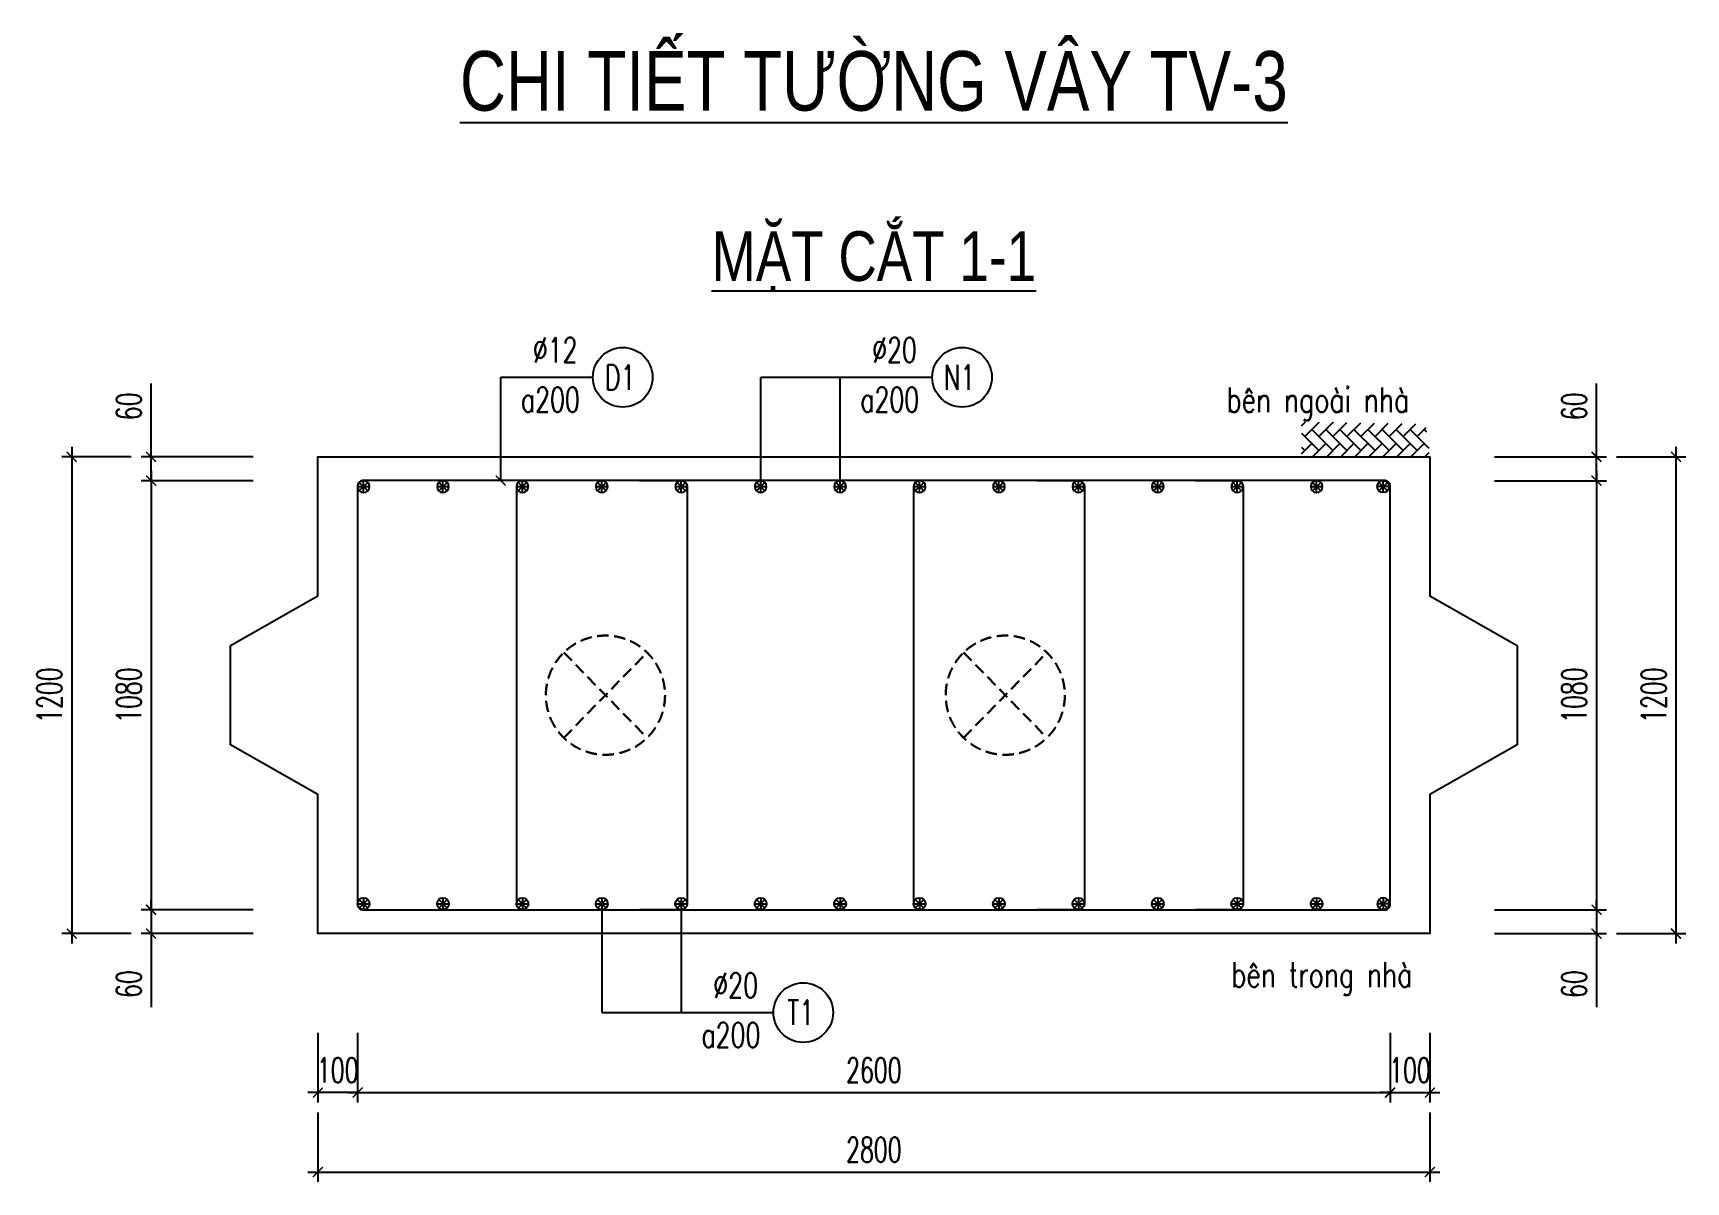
# Model space of a CAD drawing. Header units: millimetres. Extents: x -143483 to 1166745, y -1448440 to -1202244.
# Drawn here: x 82428 to 99076, y -1310009 to -1298443 of the extents above; entities that cross this region are included whole.
import ezdxf
from ezdxf.enums import TextEntityAlignment as Align

# ---------------------------------------------------------------- set-up
doc = ezdxf.new("R2010")
doc.units = ezdxf.units.MM
doc.header["$LTSCALE"] = 30
doc.header["$PDMODE"] = 3
doc.linetypes.add('DASHED', pattern=[19.05, 12.7, -6.35])
doc.layers.get('0').update_dxf_attribs({"lineweight": 9})
doc.layers.get('Defpoints').update_dxf_attribs({"lineweight": 9})
for name, color, linetype in [('ccu11-Cotthep', 9, 'Continuous'), ('ccu11-Dim', 8, 'Continuous'), ('ccu11-Hatch', 8, 'Continuous'), ('ccu11-Text', 31, 'Continuous'), ('ccu11-Thay', 7, 'Continuous'), ('ccu11-Thep doc', 4, 'Continuous'), ('ccu11-Thepdai', 6, 'Continuous')]:
    doc.layers.add(name, color=color, linetype=linetype)
doc.layers.add('ccu11-Khuat', color=9, linetype='DASHED', lineweight=30)
doc.styles.add('ccu11-dim', font='vnsimli.shx', dxfattribs={"width": 0.65, "bigfont": 'bigfont.shx'})
doc.styles.add('ccu11-VnAvH-B', font='VHAVANB.TTF')
doc.styles.add('ccu11-vnsimli', font='vnsimli.shx', dxfattribs={"width": 0.8, "bigfont": 'vns.shx'})
doc.styles.add('ccu11-vnsimple', font='vnsimple.shx', dxfattribs={"bigfont": 'bigfont.shx'})
doc.styles.add('ccu11_simli', font='vnsimli.shx', dxfattribs={"width": 0.8})
doc.dimstyles.new('ccu11-100', dxfattribs={"dimscale": 100, "dimtxt": 2.5, "dimasz": 1, "dimexe": 1, "dimexo": 2, "dimgap": 1, "dimtad": 1, "dimdec": 0, "dimdsep": 46, "dimtxsty": 'ccu11-dim', "dimblk": 'ARCHTICK', "dimcen": -1, "dimdle": 1, "dimclrd": 256, "dimclre": 256, "dimclrt": 3, "dimadec": 0, "dimazin": 2, "dimtfac": 0.1, "dimtdec": 0, "dimtmove": 0, "dimatfit": 1, "dimldrblk": 'ARCHTICK', "dimfxl": 0, "dimtvp": 0.833333, "dimtolj": 1, "dimtzin": 12, "dimarcsym": 0})
doc.dimstyles.new('ccu11-100x4', dxfattribs={"dimscale": 100, "dimtxt": 2.5, "dimasz": 1, "dimexe": 1, "dimexo": 2, "dimgap": 1, "dimtad": 1, "dimdec": 0, "dimlfac": 0.25, "dimdsep": 46, "dimtxsty": 'ccu11-dim', "dimblk": 'ARCHTICK', "dimcen": -1, "dimdle": 1, "dimclrd": 256, "dimclre": 256, "dimclrt": 3, "dimadec": 0, "dimazin": 2, "dimtfac": 0.1, "dimtdec": 0, "dimtmove": 0, "dimatfit": 1, "dimldrblk": 'ARCHTICK', "dimfxl": 0, "dimtvp": 0.833333, "dimtolj": 1, "dimtzin": 12, "dimarcsym": 0})

# ---------------------------------------------------------------- blocks, each defined once
blk = doc.blocks.new('MCT')
at = {"ltscale": 0.005}
for p, q in [((-0.49, 0), (0.49, 0)), ((0.35, -0.35), (-0.35, 0.35)), ((-0.35, -0.35), (0.35, 0.35)), ((0, -0.49), (0, 0.49))]:
    blk.add_line(p, q, dxfattribs=at)
blk.add_circle((0, 0), 0.492, dxfattribs=at)
blk = doc.blocks.new('*U3360')
at = {"layer": 'ccu11-Thep doc', "xscale": -121.9200000001001, "yscale": 121.9200000001001, "zscale": 121.92, "rotation": 270}
blk.add_blockref('MCT', (0, 0), dxfattribs=at)
blk = doc.blocks.new('*U3361')
at = {"layer": 'ccu11-Thep doc', "color": 0, "linetype": 'ByBlock', "lineweight": -2, "transparency": 16777216}
for p in [(0, 0), (800, 0), (1600, 0), (2400, 0), (3200, 0), (4000, 0), (4800, 0), (5600, 0), (6400, 0), (7200, 0), (8000, 0), (8800, 0), (9600, 0)]:
    blk.add_blockref('*U3360', p, dxfattribs=at)
blk = doc.blocks.new('*U3362')
at = {"layer": 'ccu11-Thep doc', "xscale": -121.9200000001001, "yscale": 121.9200000001001, "zscale": 121.92, "rotation": 270}
blk.add_blockref('MCT', (0, 0), dxfattribs=at)
blk = doc.blocks.new('*U3363')
at = {"layer": 'ccu11-Thep doc', "color": 0, "linetype": 'ByBlock', "lineweight": -2, "transparency": 16777216}
for p in [(0, 0), (800, 0), (1600, 0), (2400, 0), (3200, 0), (4000, 0), (4800, 0), (5600, 0), (6400, 0), (7200, 0), (8000, 0), (8800, 0), (9600, 0)]:
    blk.add_blockref('*U3362', p, dxfattribs=at)
blk = doc.blocks.new('_ARCHTICK')
at = {"color": 0, "linetype": 'ByBlock', "const_width": 0.15}
blk.add_lwpolyline([(-0.5, -0.5), (0.5, 0.5)], dxfattribs=at)
blk = doc.blocks.new('*D3440')
at = {"layer": 'ccu11-Dim', "linetype": 'ByBlock', "lineweight": -2, "ltscale": 30, "transparency": 16777216}
for p, q in [((83617, -1302709), (83617, -1301969)), ((84645, -1302709), (83517, -1302709)), ((83617, -1302949), (83617, -1302709)), ((84645, -1302949), (83517, -1302949)), ((83617, -1302949), (83617, -1303049))]:
    blk.add_line(p, q, dxfattribs=at)
at = {"layer": 'Defpoints', "color": 0, "linetype": 'ByBlock', "ltscale": 30, "transparency": 16777216}
for p in [(84845, -1302709), (83617, -1302949), (84845, -1302949)]:
    blk.add_point(p, dxfattribs=at)
at = {"layer": 'ccu11-Dim', "linetype": 'ByBlock', "lineweight": -2, "ltscale": 30, "transparency": 16777216, "xscale": 100, "yscale": 100, "zscale": 100}
for p, rotation in [((83617, -1302709), 270), ((83617, -1302949), 90)]:
    blk.add_blockref('_ARCHTICK', p, dxfattribs=dict(at, rotation=rotation))
at = {"layer": 'ccu11-Dim', "color": 3, "linetype": 'ByBlock', "ltscale": 30, "transparency": 16777216, "insert": (83392, -1302201), "char_height": 250, "attachment_point": 5, "rotation": 90, "style": 'ccu11-dim'}
blk.add_mtext('\\A1;60', dxfattribs=at)
blk = doc.blocks.new('*D3441')
at = {"layer": 'ccu11-Dim', "linetype": 'ByBlock', "lineweight": -2, "ltscale": 30, "transparency": 16777216}
for p, q in [((83617, -1302849), (83617, -1307369)), ((84645, -1302949), (83517, -1302949)), ((84645, -1307269), (83517, -1307269))]:
    blk.add_line(p, q, dxfattribs=at)
at = {"layer": 'Defpoints', "color": 0, "linetype": 'ByBlock', "ltscale": 30, "transparency": 16777216}
for p in [(84845, -1302949), (83617, -1307269), (84845, -1307269)]:
    blk.add_point(p, dxfattribs=at)
at = {"layer": 'ccu11-Dim', "linetype": 'ByBlock', "lineweight": -2, "ltscale": 30, "transparency": 16777216, "xscale": 100, "yscale": 100, "zscale": 100}
for p, rotation in [((83617, -1302949), 90), ((83617, -1307269), 270)]:
    blk.add_blockref('_ARCHTICK', p, dxfattribs=dict(at, rotation=rotation))
at = {"layer": 'ccu11-Dim', "color": 3, "linetype": 'ByBlock', "ltscale": 30, "transparency": 16777216, "insert": (83392, -1305109), "char_height": 250, "attachment_point": 5, "rotation": 90, "style": 'ccu11-dim'}
blk.add_mtext('\\A1;1080', dxfattribs=at)
blk = doc.blocks.new('*D3442')
at = {"layer": 'ccu11-Dim', "linetype": 'ByBlock', "lineweight": -2, "ltscale": 30, "transparency": 16777216}
for p, q in [((83617, -1307269), (83617, -1307169)), ((84645, -1307269), (83517, -1307269)), ((83617, -1307269), (83617, -1307509)), ((84645, -1307509), (83517, -1307509)), ((83617, -1307509), (83617, -1308248))]:
    blk.add_line(p, q, dxfattribs=at)
at = {"layer": 'Defpoints', "color": 0, "linetype": 'ByBlock', "ltscale": 30, "transparency": 16777216}
for p in [(83617, -1307269), (84845, -1307269), (84845, -1307509)]:
    blk.add_point(p, dxfattribs=at)
at = {"layer": 'ccu11-Dim', "linetype": 'ByBlock', "lineweight": -2, "ltscale": 30, "transparency": 16777216, "xscale": 100, "yscale": 100, "zscale": 100}
for p, rotation in [((83617, -1307269), 270), ((83617, -1307509), 90)]:
    blk.add_blockref('_ARCHTICK', p, dxfattribs=dict(at, rotation=rotation))
at = {"layer": 'ccu11-Dim', "color": 3, "linetype": 'ByBlock', "ltscale": 30, "transparency": 16777216, "insert": (83392, -1308017), "char_height": 250, "attachment_point": 5, "rotation": 90, "style": 'ccu11-dim'}
blk.add_mtext('\\A1;60', dxfattribs=at)
blk = doc.blocks.new('*D3443')
at = {"layer": 'ccu11-Dim', "linetype": 'ByBlock', "lineweight": -2, "ltscale": 30, "transparency": 16777216}
for p, q in [((83417, -1302709), (82717, -1302709)), ((82817, -1302609), (82817, -1307609)), ((83417, -1307509), (82717, -1307509))]:
    blk.add_line(p, q, dxfattribs=at)
at = {"layer": 'Defpoints', "color": 0, "linetype": 'ByBlock', "ltscale": 30, "transparency": 16777216}
for p in [(83617, -1302709), (82817, -1307509), (83617, -1307509)]:
    blk.add_point(p, dxfattribs=at)
at = {"layer": 'ccu11-Dim', "linetype": 'ByBlock', "lineweight": -2, "ltscale": 30, "transparency": 16777216, "xscale": 100, "yscale": 100, "zscale": 100}
for p, rotation in [((82817, -1302709), 90), ((82817, -1307509), 270)]:
    blk.add_blockref('_ARCHTICK', p, dxfattribs=dict(at, rotation=rotation))
at = {"layer": 'ccu11-Dim', "color": 3, "linetype": 'ByBlock', "ltscale": 30, "transparency": 16777216, "insert": (82592, -1305109), "char_height": 250, "attachment_point": 5, "rotation": 90, "style": 'ccu11-dim'}
blk.add_mtext('\\A1;1200', dxfattribs=at)
blk = doc.blocks.new('*D3444')
at = {"layer": 'ccu11-Dim', "linetype": 'ByBlock', "lineweight": -2, "ltscale": 30, "transparency": 16777216}
for p, q in [((85297, -1309309), (85297, -1310009)), ((96497, -1309309), (96497, -1310009)), ((85197, -1309909), (96597, -1309909))]:
    blk.add_line(p, q, dxfattribs=at)
at = {"layer": 'Defpoints', "color": 0, "linetype": 'ByBlock', "ltscale": 30, "transparency": 16777216}
for p in [(85297, -1309109), (96497, -1309109), (96497, -1309909)]:
    blk.add_point(p, dxfattribs=at)
at = {"layer": 'ccu11-Dim', "linetype": 'ByBlock', "lineweight": -2, "ltscale": 30, "transparency": 16777216, "xscale": 100, "yscale": 100, "zscale": 100, "rotation": 180}
blk.add_blockref('_ARCHTICK', (85297, -1309909), dxfattribs=at)
at = {"layer": 'ccu11-Dim', "linetype": 'ByBlock', "lineweight": -2, "ltscale": 30, "transparency": 16777216, "xscale": 100, "yscale": 100, "zscale": 100}
blk.add_blockref('_ARCHTICK', (96497, -1309909), dxfattribs=at)
at = {"layer": 'ccu11-Dim', "color": 3, "linetype": 'ByBlock', "ltscale": 30, "transparency": 16777216, "insert": (90897, -1309684), "char_height": 250, "attachment_point": 5, "style": 'ccu11-dim'}
blk.add_mtext('\\A1;2800', dxfattribs=at)
blk = doc.blocks.new('*D3445')
at = {"layer": 'ccu11-Dim', "linetype": 'ByBlock', "lineweight": -2, "ltscale": 30, "transparency": 16777216}
for p, q in [((85697, -1308509), (85697, -1309209)), ((96097, -1308509), (96097, -1309209)), ((85597, -1309109), (96197, -1309109))]:
    blk.add_line(p, q, dxfattribs=at)
at = {"layer": 'Defpoints', "color": 0, "linetype": 'ByBlock', "ltscale": 30, "transparency": 16777216}
for p in [(85697, -1308309), (96097, -1308309), (96097, -1309109)]:
    blk.add_point(p, dxfattribs=at)
at = {"layer": 'ccu11-Dim', "linetype": 'ByBlock', "lineweight": -2, "ltscale": 30, "transparency": 16777216, "xscale": 100, "yscale": 100, "zscale": 100, "rotation": 180}
blk.add_blockref('_ARCHTICK', (85697, -1309109), dxfattribs=at)
at = {"layer": 'ccu11-Dim', "linetype": 'ByBlock', "lineweight": -2, "ltscale": 30, "transparency": 16777216, "xscale": 100, "yscale": 100, "zscale": 100}
blk.add_blockref('_ARCHTICK', (96097, -1309109), dxfattribs=at)
at = {"layer": 'ccu11-Dim', "color": 3, "linetype": 'ByBlock', "ltscale": 30, "transparency": 16777216, "insert": (90897, -1308884), "char_height": 250, "attachment_point": 5, "style": 'ccu11-dim'}
blk.add_mtext('\\A1;2600', dxfattribs=at)
blk = doc.blocks.new('*D3446')
at = {"layer": 'ccu11-Dim', "linetype": 'ByBlock', "lineweight": -2, "ltscale": 30, "transparency": 16777216}
for p, q in [((85297, -1308509), (85297, -1309209)), ((85697, -1308509), (85697, -1309209)), ((85297, -1309109), (85197, -1309109)), ((85697, -1309109), (85297, -1309109)), ((85697, -1309109), (85797, -1309109))]:
    blk.add_line(p, q, dxfattribs=at)
at = {"layer": 'Defpoints', "color": 0, "linetype": 'ByBlock', "ltscale": 30, "transparency": 16777216}
for p in [(85297, -1308309), (85697, -1308309), (85297, -1309109)]:
    blk.add_point(p, dxfattribs=at)
at = {"layer": 'ccu11-Dim', "linetype": 'ByBlock', "lineweight": -2, "ltscale": 30, "transparency": 16777216, "xscale": 100, "yscale": 100, "zscale": 100}
blk.add_blockref('_ARCHTICK', (85297, -1309109), dxfattribs=at)
at = {"layer": 'ccu11-Dim', "linetype": 'ByBlock', "lineweight": -2, "ltscale": 30, "transparency": 16777216, "xscale": 100, "yscale": 100, "zscale": 100, "rotation": 180}
blk.add_blockref('_ARCHTICK', (85697, -1309109), dxfattribs=at)
at = {"layer": 'ccu11-Dim', "color": 3, "linetype": 'ByBlock', "ltscale": 30, "transparency": 16777216, "insert": (85497, -1308884), "char_height": 250, "attachment_point": 5, "style": 'ccu11-dim'}
blk.add_mtext('\\A1;100', dxfattribs=at)
blk = doc.blocks.new('SHD')
at = {"layer": 'ccu11-Cotthep'}
blk.add_circle((300, 0), 300, dxfattribs=at)
at = {"layer": 'ccu11-Cotthep', "color": 31, "style": 'ccu11_simli', "width": 0.8}
blk.add_attdef('DK', text='', height=250, dxfattribs=at).set_placement((-101, 65), align=Align.BOTTOM_RIGHT)
blk.add_attdef('KH', text='', height=250, dxfattribs=at).set_placement((300, 0), align=Align.MIDDLE)
blk.add_attdef('KC', text='', height=250, dxfattribs=at).set_placement((-101, -142), align=Align.TOP_RIGHT)
blk = doc.blocks.new('*D3475')
at = {"layer": 'ccu11-Dim', "linetype": 'ByBlock', "lineweight": -2, "ltscale": 30, "transparency": 16777216}
for p, q in [((98176, -1302709), (98176, -1301969)), ((97148, -1302709), (98276, -1302709)), ((98176, -1302949), (98176, -1302709)), ((97148, -1302949), (98276, -1302949)), ((98176, -1302949), (98176, -1303049))]:
    blk.add_line(p, q, dxfattribs=at)
at = {"layer": 'Defpoints', "color": 0, "linetype": 'ByBlock', "ltscale": 30, "transparency": 16777216}
for p in [(96948, -1302709), (96948, -1302949), (98176, -1302949)]:
    blk.add_point(p, dxfattribs=at)
at = {"layer": 'ccu11-Dim', "linetype": 'ByBlock', "lineweight": -2, "ltscale": 30, "transparency": 16777216, "xscale": 100, "yscale": 100, "zscale": 100}
for p, rotation in [((98176, -1302709), 270), ((98176, -1302949), 90)]:
    blk.add_blockref('_ARCHTICK', p, dxfattribs=dict(at, rotation=rotation))
at = {"layer": 'ccu11-Dim', "color": 3, "linetype": 'ByBlock', "ltscale": 30, "transparency": 16777216, "insert": (97951, -1302201), "char_height": 250, "attachment_point": 5, "rotation": 90, "style": 'ccu11-dim'}
blk.add_mtext('\\A1;60', dxfattribs=at)
blk = doc.blocks.new('*D3476')
at = {"layer": 'ccu11-Dim', "linetype": 'ByBlock', "lineweight": -2, "ltscale": 30, "transparency": 16777216}
for p, q in [((98176, -1302849), (98176, -1307369)), ((97148, -1302949), (98276, -1302949)), ((97148, -1307269), (98276, -1307269))]:
    blk.add_line(p, q, dxfattribs=at)
at = {"layer": 'Defpoints', "color": 0, "linetype": 'ByBlock', "ltscale": 30, "transparency": 16777216}
for p in [(96948, -1302949), (96948, -1307269), (98176, -1307269)]:
    blk.add_point(p, dxfattribs=at)
at = {"layer": 'ccu11-Dim', "linetype": 'ByBlock', "lineweight": -2, "ltscale": 30, "transparency": 16777216, "xscale": 100, "yscale": 100, "zscale": 100}
for p, rotation in [((98176, -1302949), 90), ((98176, -1307269), 270)]:
    blk.add_blockref('_ARCHTICK', p, dxfattribs=dict(at, rotation=rotation))
at = {"layer": 'ccu11-Dim', "color": 3, "linetype": 'ByBlock', "ltscale": 30, "transparency": 16777216, "insert": (97951, -1305109), "char_height": 250, "attachment_point": 5, "rotation": 90, "style": 'ccu11-dim'}
blk.add_mtext('\\A1;1080', dxfattribs=at)
blk = doc.blocks.new('*D3477')
at = {"layer": 'ccu11-Dim', "linetype": 'ByBlock', "lineweight": -2, "ltscale": 30, "transparency": 16777216}
for p, q in [((98176, -1307269), (98176, -1307169)), ((97148, -1307269), (98276, -1307269)), ((98176, -1307269), (98176, -1307509)), ((97148, -1307509), (98276, -1307509)), ((98176, -1307509), (98176, -1308248))]:
    blk.add_line(p, q, dxfattribs=at)
at = {"layer": 'Defpoints', "color": 0, "linetype": 'ByBlock', "ltscale": 30, "transparency": 16777216}
for p in [(96948, -1307269), (98176, -1307269), (96948, -1307509)]:
    blk.add_point(p, dxfattribs=at)
at = {"layer": 'ccu11-Dim', "linetype": 'ByBlock', "lineweight": -2, "ltscale": 30, "transparency": 16777216, "xscale": 100, "yscale": 100, "zscale": 100}
for p, rotation in [((98176, -1307269), 270), ((98176, -1307509), 90)]:
    blk.add_blockref('_ARCHTICK', p, dxfattribs=dict(at, rotation=rotation))
at = {"layer": 'ccu11-Dim', "color": 3, "linetype": 'ByBlock', "ltscale": 30, "transparency": 16777216, "insert": (97951, -1308017), "char_height": 250, "attachment_point": 5, "rotation": 90, "style": 'ccu11-dim'}
blk.add_mtext('\\A1;60', dxfattribs=at)
blk = doc.blocks.new('*D3478')
at = {"layer": 'ccu11-Dim', "linetype": 'ByBlock', "lineweight": -2, "ltscale": 30, "transparency": 16777216}
for p, q in [((98376, -1302709), (99076, -1302709)), ((98976, -1302609), (98976, -1307609)), ((98376, -1307509), (99076, -1307509))]:
    blk.add_line(p, q, dxfattribs=at)
at = {"layer": 'Defpoints', "color": 0, "linetype": 'ByBlock', "ltscale": 30, "transparency": 16777216}
for p in [(98176, -1302709), (98176, -1307509), (98976, -1307509)]:
    blk.add_point(p, dxfattribs=at)
at = {"layer": 'ccu11-Dim', "linetype": 'ByBlock', "lineweight": -2, "ltscale": 30, "transparency": 16777216, "xscale": 100, "yscale": 100, "zscale": 100}
for p, rotation in [((98976, -1302709), 90), ((98976, -1307509), 270)]:
    blk.add_blockref('_ARCHTICK', p, dxfattribs=dict(at, rotation=rotation))
at = {"layer": 'ccu11-Dim', "color": 3, "linetype": 'ByBlock', "ltscale": 30, "transparency": 16777216, "insert": (98751, -1305109), "char_height": 250, "attachment_point": 5, "rotation": 90, "style": 'ccu11-dim'}
blk.add_mtext('\\A1;1200', dxfattribs=at)
blk = doc.blocks.new('*D3479')
at = {"layer": 'ccu11-Dim', "linetype": 'ByBlock', "lineweight": -2, "ltscale": 30, "transparency": 16777216}
for p, q in [((96097, -1308509), (96097, -1309209)), ((96497, -1308509), (96497, -1309209)), ((96097, -1309109), (95997, -1309109)), ((96097, -1309109), (96497, -1309109)), ((96497, -1309109), (96597, -1309109))]:
    blk.add_line(p, q, dxfattribs=at)
at = {"layer": 'Defpoints', "color": 0, "linetype": 'ByBlock', "ltscale": 30, "transparency": 16777216}
for p in [(96097, -1308309), (96497, -1308309), (96497, -1309109)]:
    blk.add_point(p, dxfattribs=at)
at = {"layer": 'ccu11-Dim', "linetype": 'ByBlock', "lineweight": -2, "ltscale": 30, "transparency": 16777216, "xscale": 100, "yscale": 100, "zscale": 100}
blk.add_blockref('_ARCHTICK', (96097, -1309109), dxfattribs=at)
at = {"layer": 'ccu11-Dim', "linetype": 'ByBlock', "lineweight": -2, "ltscale": 30, "transparency": 16777216, "xscale": 100, "yscale": 100, "zscale": 100, "rotation": 180}
blk.add_blockref('_ARCHTICK', (96497, -1309109), dxfattribs=at)
at = {"layer": 'ccu11-Dim', "color": 3, "linetype": 'ByBlock', "ltscale": 30, "transparency": 16777216, "insert": (96297, -1308884), "char_height": 250, "attachment_point": 5, "style": 'ccu11-dim'}
blk.add_mtext('\\A1;100', dxfattribs=at)

msp = doc.modelspace()

# ---------------------------------------------------------------- hatches: boundary and pattern name
at = {"layer": 'ccu11-Hatch', "ltscale": 10}
h = msp.add_hatch(dxfattribs=at)
h.set_pattern_fill('AR-HBONE', color=256, scale=25, angle=270, style=0)
h.set_pattern_definition([(45, (-3166646.16, 473747.67), (141.4213562, 4e-14), [300, -100]), (315, (-3166575.45, 473818.38), (141.4213562, 4e-14), [300, -100])])
h.paths.add_polyline_path([(95204.34, -1302355.8), (95204.34, -1302708.52), (96496.7, -1302708.52), (96453.84, -1302377.22)])

# ---------------------------------------------------------------- linework, layer by layer
at = {"layer": 'ccu11-Khuat', "ltscale": 0.3}
for p, q in [((87774.12, -1304679.17), (88612.35, -1305537.87)), ((87774.12, -1305537.87), (88612.35, -1304679.17)), ((91801.36, -1304679.17), (92639.59, -1305537.87)), ((91801.36, -1305537.87), (92639.59, -1304679.17))]:
    msp.add_line(p, q, dxfattribs=at)
for centre in [(88193.24, -1305108.52), (92220.47, -1305108.52)]:
    msp.add_circle(centre, 600, dxfattribs=at)
at = {"layer": 'ccu11-Thay'}
msp.add_lwpolyline([(84416.93, -1304608.52), (85296.7, -1304108.52), (85296.7, -1302708.52), (96496.7, -1302708.52), (96496.7, -1304108.52), (97376.46, -1304608.52), (97376.46, -1305608.52), (96496.7, -1306108.52), (96496.7, -1307508.52), (85296.7, -1307508.52), (85296.7, -1306108.52), (84416.93, -1305608.52)], close=True, dxfattribs=at)
at = {"layer": 'ccu11-Thepdai'}
msp.add_lwpolyline([(90896.7, -1302948.52), (85746.7, -1302948.52, 0.41421356), (85696.7, -1302998.52), (85696.7, -1307218.52, 0.41421356), (85746.7, -1307268.52), (90896.7, -1307268.52), (96046.7, -1307268.52, 0.41421356), (96096.7, -1307218.52), (96096.7, -1302998.52, 0.41421356), (96046.7, -1302948.52)], format="xyb", close=True, dxfattribs=at)
for points in [[(87777.38, -1302948.52), (87357.38, -1302948.52, 0.41421356), (87297.38, -1303008.52), (87297.38, -1307208.52, 0.41421356), (87357.38, -1307268.52), (87777.38, -1307268.52)], [(88537.38, -1302948.52), (88957.38, -1302948.52, -0.41421356), (89017.38, -1303008.52), (89017.38, -1307208.52, -0.41421356), (88957.38, -1307268.52), (88537.38, -1307268.52)], [(91777.38, -1302948.52), (91357.38, -1302948.52, 0.41421356), (91297.38, -1303008.52), (91297.38, -1307208.52, 0.41421356), (91357.38, -1307268.52), (91777.38, -1307268.52)], [(92537.38, -1302948.52), (92957.38, -1302948.52, -0.41421356), (93017.38, -1303008.52), (93017.38, -1307208.52, -0.41421356), (92957.38, -1307268.52), (92537.38, -1307268.52)], [(94137.38, -1302948.52), (94557.38, -1302948.52, -0.41421356), (94617.38, -1303008.52), (94617.38, -1307208.52, -0.41421356), (94557.38, -1307268.52), (94137.38, -1307268.52)]]:
    msp.add_lwpolyline(points, format="xyb", dxfattribs=at)

# ---------------------------------------------------------------- block references
at = {"layer": 'ccu11-Cotthep'}
ref = msp.add_blockref('SHD', (88067.38, -1301908.16), dxfattribs=at)
ref.add_attrib('KH', 'D1', dxfattribs={"color": 31, "height": 250, "style": 'ccu11-vnsimple', "width": 0.7}).set_placement((88342.38, -1301908.16), align=Align.MIDDLE_CENTER)
ref.add_attrib('KC', 'a200', dxfattribs={"color": 31, "height": 250, "style": 'ccu11-vnsimple', "width": 0.7}).set_placement((87638.8, -1302008.16), align=Align.TOP_CENTER)
ref.add_attrib('DK', '`12', dxfattribs={"color": 31, "height": 250, "style": 'ccu11-vnsimple', "width": 0.7}).set_placement((87686.59, -1301833.16), align=Align.BOTTOM_CENTER)
ref = msp.add_blockref('SHD', (91485.7, -1301908.16), dxfattribs=at)
ref.add_attrib('KH', 'N1', dxfattribs={"color": 31, "height": 250, "style": 'ccu11-vnsimple', "width": 0.7}).set_placement((91760.7, -1301908.16), align=Align.MIDDLE_CENTER)
ref.add_attrib('KC', 'a200', dxfattribs={"color": 31, "height": 250, "style": 'ccu11-vnsimple', "width": 0.7}).set_placement((91057.12, -1302008.16), align=Align.TOP_CENTER)
ref.add_attrib('DK', '`20', dxfattribs={"color": 31, "height": 250, "style": 'ccu11-vnsimple', "width": 0.7}).set_placement((91104.91, -1301833.16), align=Align.BOTTOM_CENTER)
ref = msp.add_blockref('SHD', (89885.7, -1308303.88), dxfattribs=at)
ref.add_attrib('KH', 'T1', dxfattribs={"color": 31, "height": 250, "style": 'ccu11-vnsimple', "width": 0.7}).set_placement((90160.7, -1308303.88), align=Align.MIDDLE_CENTER)
ref.add_attrib('KC', 'a200', dxfattribs={"color": 31, "height": 250, "style": 'ccu11-vnsimple', "width": 0.7}).set_placement((89457.12, -1308403.88), align=Align.TOP_CENTER)
ref.add_attrib('DK', '`20', dxfattribs={"color": 31, "height": 250, "style": 'ccu11-vnsimple', "width": 0.7}).set_placement((89504.91, -1308228.88), align=Align.BOTTOM_CENTER)
at = {"layer": 'ccu11-Thep doc'}
msp.add_blockref('*U3361', (85756.7, -1303008.52), dxfattribs=at)
at = {"layer": 'ccu11-Thep doc', "yscale": 121.9200000001001, "zscale": 121.9200000001001}
for p, xscale, rotation in [((96027.05, -1303008.52), 121.9200000001001, 90.00000000000001), ((96027.05, -1307208.52), -121.9200000001001, 90)]:
    msp.add_blockref('MCT', p, dxfattribs=dict(at, xscale=xscale, rotation=rotation))
at = {"layer": 'ccu11-Thep doc', "xscale": -1, "rotation": 180}
msp.add_blockref('*U3363', (85756.7, -1307208.52), dxfattribs=at)

# ---------------------------------------------------------------- texts
at = {"layer": 'ccu11-Text', "style": 'ccu11-VnAvH-B', "width": 0.8}
msp.add_text('%%UCHI TIÕT t\xadêng v©y tv-3', height=600, dxfattribs=at).set_placement((90896.7, -1299224.08), align=Align.CENTER)
at = {"layer": 'ccu11-Text', "color": 1, "style": 'ccu11-VnAvH-B', "width": 0.8}
msp.add_text('%%UmÆt c¾t 1-1', height=500, dxfattribs=at).set_placement((90896.7, -1300938.39), align=Align.CENTER)
at = {"layer": 'ccu11-Text', "linetype": 'Continuous', "style": 'ccu11-vnsimli', "width": 0.75}
for s, p in [('bªn ngoµi nhµ', (95369.1, -1302260.38)), ('bªn trong nhµ', (95409.28, -1308046.99))]:
    msp.add_text(s, height=250, dxfattribs=at).set_placement(p, align=Align.CENTER)

# ---------------------------------------------------------------- dimensions: what is measured, and where the dimension line sits
at = {"layer": 'ccu11-Dim', "linetype": 'ByBlock', "ltscale": 30}
for base, p1, p2, angle, picture, middle in [((83616.93, -1302948.52), (84845.33, -1302708.52), (84845.33, -1302948.52), 90, '*D3440', (83616.93, -1302200.54)), ((98176.46, -1302948.52), (96948.07, -1302708.52), (96948.07, -1302948.52), 90, '*D3475', (98176.46, -1302200.54)), ((83616.93, -1307268.52), (84845.33, -1307508.52), (84845.33, -1307268.52), 270, '*D3442', (83616.93, -1308016.51)), ((98176.46, -1307268.52), (96948.07, -1307508.52), (96948.07, -1307268.52), 270, '*D3477', (98176.46, -1308016.51))]:
    dim = msp.add_linear_dim(base=base, p1=p1, p2=p2, angle=angle, dimstyle='ccu11-100x4', dxfattribs=at)
    dim.commit()
    dim.dimension.update_dxf_attribs({"geometry": picture, "text_midpoint": middle, "dimtype": 160})
for base, p1, p2, picture, middle in [((82816.93, -1307508.52), (83616.93, -1302708.52), (83616.93, -1307508.52), '*D3443', (82591.93, -1305108.52)), ((98976.46, -1307508.52), (98176.46, -1302708.52), (98176.46, -1307508.52), '*D3478', (98751.46, -1305108.52))]:
    dim = msp.add_linear_dim(base=base, p1=p1, p2=p2, angle=90, dimstyle='ccu11-100x4', dxfattribs=at)
    dim.commit()
    dim.dimension.update_dxf_attribs({"geometry": picture, "text_midpoint": middle})
for base, p1, p2, angle, override, picture, middle in [((83616.93, -1307268.52), (84845.33, -1302948.52), (84845.33, -1307268.52), 90, {"dimtmove": 1}, '*D3441', (83391.93, -1305108.52)), ((98176.46, -1307268.52), (96948.07, -1302948.52), (96948.07, -1307268.52), 90, {"dimtmove": 1}, '*D3476', (97951.46, -1305108.52)), ((96496.7, -1309108.88), (96096.7, -1308308.88), (96496.7, -1308308.88), 180, {"dimtix": 1}, '*D3479', (96296.7, -1308883.88))]:
    dim = msp.add_linear_dim(base=base, p1=p1, p2=p2, angle=angle, dimstyle='ccu11-100x4', override=override, dxfattribs=at)
    dim.commit()
    dim.dimension.update_dxf_attribs({"geometry": picture, "text_midpoint": middle})
dim = msp.add_linear_dim(base=(85296.7, -1309108.88), p1=(85696.7, -1308308.88), p2=(85296.7, -1308308.88), dimstyle='ccu11-100x4', override={"dimtix": 1}, dxfattribs=at)
dim.commit()
dim.dimension.update_dxf_attribs({"geometry": '*D3446', "text_midpoint": (85496.7, -1308883.88)})
for base, p1, p2, picture, middle in [((96096.7, -1309108.88), (85696.7, -1308308.88), (96096.7, -1308308.88), '*D3445', (90896.7, -1308883.88)), ((96496.7, -1309908.88), (85296.7, -1309108.88), (96496.7, -1309108.88), '*D3444', (90896.7, -1309683.88))]:
    dim = msp.add_linear_dim(base=base, p1=p1, p2=p2, dimstyle='ccu11-100x4', dxfattribs=at)
    dim.commit()
    dim.dimension.update_dxf_attribs({"geometry": picture, "text_midpoint": middle})

# ---------------------------------------------------------------- leaders
at = {"layer": 'ccu11-Cotthep', "linetype": 'ByBlock', "ltscale": 30}
msp.add_leader([(87138.38, -1302948.52), (87138.38, -1301908.16), (88067.38, -1301908.16)], dimstyle='ccu11-100x4', dxfattribs=at)
at = {"layer": 'ccu11-Cotthep'}
for points in [[(89756.7, -1303008.52), (89756.7, -1301908.16), (91485.7, -1301908.16)], [(90556.7, -1303008.52), (90556.7, -1301908.16), (91485.7, -1301908.16)], [(88156.7, -1307203.52), (88156.7, -1308303.88), (89885.7, -1308303.88)], [(88956.7, -1307203.52), (88956.7, -1308303.88), (89885.7, -1308303.88)]]:
    msp.add_leader(points, dimstyle='ccu11-100', override={"dimasz": 1.5, "dimgap": 1, "dimtad": 0, "dimldrblk": 'None', "dimfxl": 3, "dimfxlon": 1, "dimtfill": 1, "dimarcsym": 1}, dxfattribs=at)

doc.saveas('drawing.dxf')
